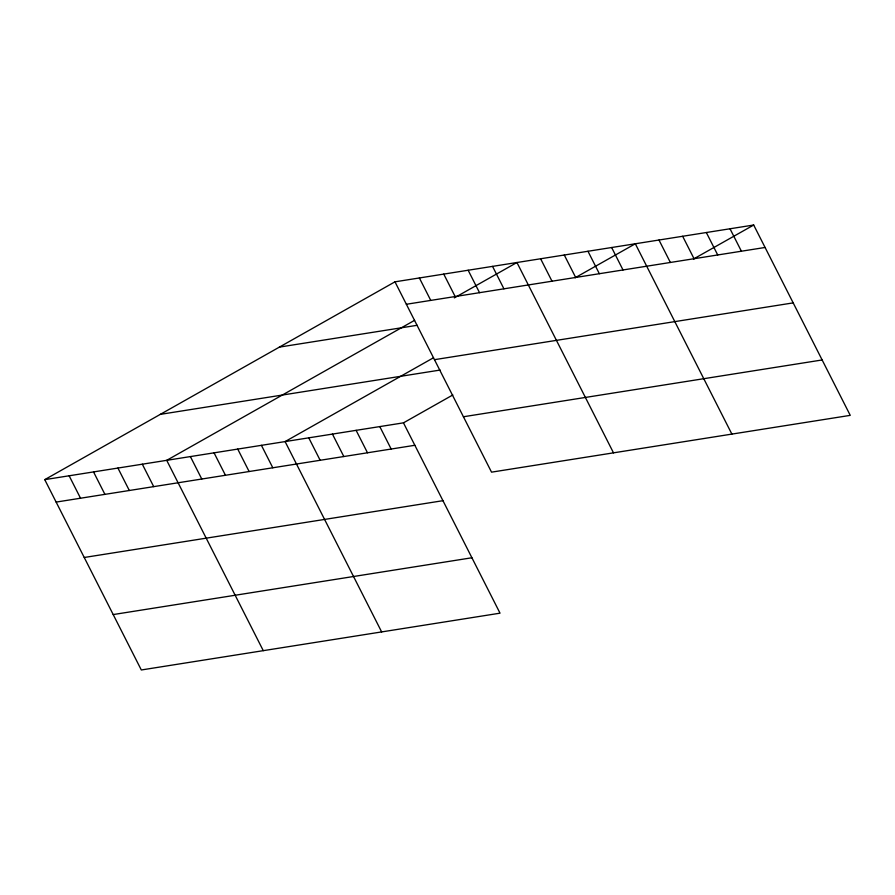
<?xml version="1.0" encoding="UTF-8"?>
<svg xmlns="http://www.w3.org/2000/svg" width="895" height="895" viewBox="0 0 895 895"><rect width="100%" height="100%" fill="white"/><g stroke="black" fill="none" stroke-linecap="round" stroke-linejoin="round"><path stroke-width="1.34" d="M44.75 479.642L403.466 422.843L500.025 613.176L141.309 669.975L44.75 479.642L394.975 281.824L753.691 225.025L850.25 415.358L491.534 472.157L394.975 281.824M414.609 320.32L166.716 460.332L263.275 650.654M454.336 297.878L516.941 262.515L613.5 452.848M433.471 357.776L285.091 441.582L381.65 631.915M575.116 277.774L635.316 243.776L731.875 434.097M403.466 422.843L452.825 394.964M693.491 259.024L753.691 225.025M406.364 304.266L765.08 247.467M279.397 347.103L417.148 325.299M434.467 359.678L793.183 302.879M160.328 414.363L440.116 370.06M463.431 416.757L822.147 359.958M56.139 502.084L414.844 445.285M84.242 557.484L442.958 500.685M113.206 614.563L471.911 557.764M730.018 228.784L741.396 251.215M706.345 232.532L717.723 254.974M682.661 236.28L694.05 258.722M658.988 240.028L670.377 262.47M611.643 247.523L623.021 269.966M587.97 251.271L599.348 273.713M564.286 255.019L575.675 277.461M540.614 258.767L552.002 281.209M492.552 266.386L503.93 288.817M468.152 270.245L479.541 292.687M443.763 274.105L455.152 296.547M419.375 277.965L430.752 300.407M379.793 426.591L391.171 449.033M356.109 430.338L367.498 452.781M332.437 434.086L343.825 456.528M308.764 437.834L320.153 460.276M261.418 445.33L272.796 467.772M237.734 449.077L249.123 471.52M214.062 452.836L225.451 475.279M190.389 456.584L201.778 479.026M142.316 464.192L153.705 486.634M117.927 468.051L129.316 490.494M93.539 471.911L104.916 494.353M69.139 475.782L80.528 498.224"/></g></svg>
